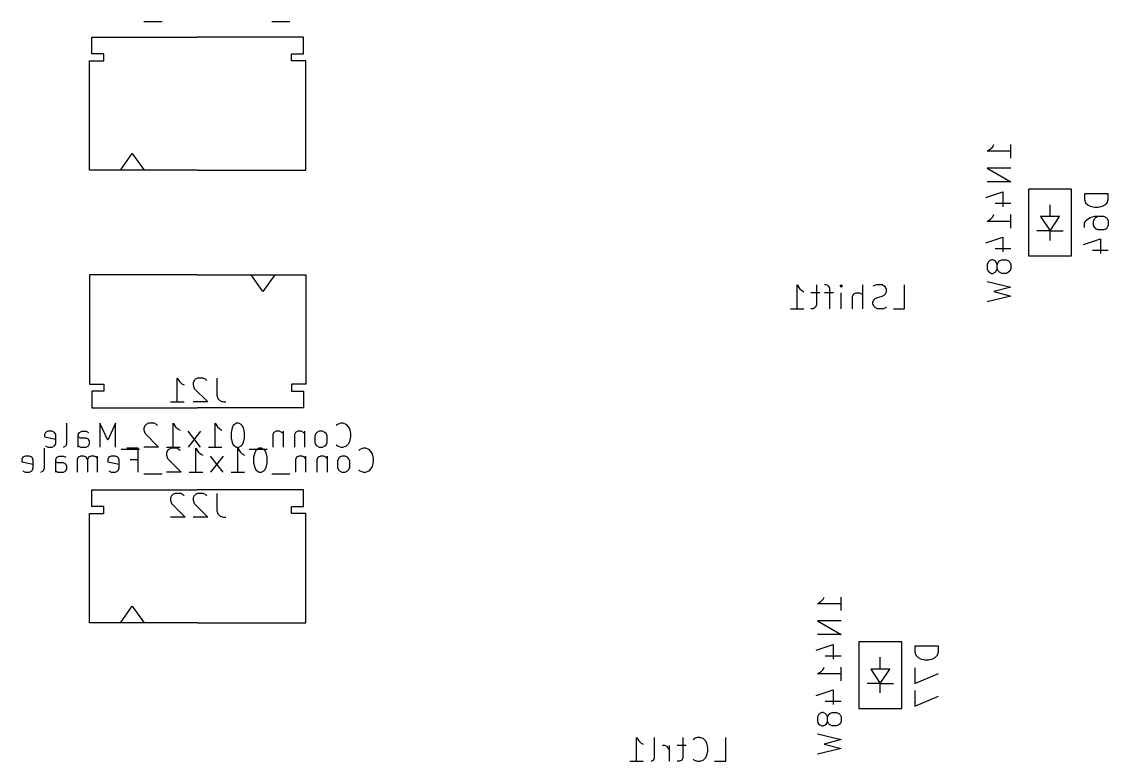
# Model space of a CAD drawing. Extents: x -23 to 352, y -104 to 38.
# Drawn here: x -22.88 to 22.86, y -103.64 to -72.51 of the extents above; entities that cross this region are included whole.
import ezdxf

# ---------------------------------------------------------------- set-up
doc = ezdxf.new("R2010")
doc.units = 0
doc.layers.add('BLACK', color=7, linetype='CONTINUOUS')

msp = doc.modelspace()

# ---------------------------------------------------------------- linework, layer by layer
at = {"layer": 'BLACK', "linetype": 'CONTINUOUS'}
for p, q in [((-16.975, -72.5101), (-17.7369, -72.5101)), ((-11.594, -72.5101), (-12.356, -72.5101)), ((-19.925, -73.8625), (-19.925, -73.1625)), ((-19.925, -73.1625), (-15.475, -73.1625)), ((-11.025, -73.1625), (-15.475, -73.1625)), ((-11.025, -73.8625), (-11.025, -73.1625)), ((-19.425, -73.8625), (-19.925, -73.8625)), ((-19.425, -74.1625), (-19.425, -73.8625)), ((-11.525, -73.8625), (-11.025, -73.8625)), ((-11.525, -74.1625), (-11.525, -73.8625)), ((-20.025, -78.7625), (-20.025, -74.1625)), ((-20.025, -74.1625), (-19.425, -74.1625)), ((-10.925, -74.1625), (-11.525, -74.1625)), ((-10.925, -78.7625), (-10.925, -74.1625)), ((17.9967, -77.772), (18.0443, -77.6768)), ((18.7586, -78.2482), (18.7586, -77.6768)), ((-18.725, -78.7625), (-18.225, -78.0554)), ((-18.225, -78.0554), (-17.725, -78.7625)), ((17.7586, -77.9625), (17.9015, -77.8673)), ((18.7586, -77.9625), (17.7586, -77.9625)), ((17.9015, -77.8673), (17.9967, -77.772)), ((-15.475, -78.7625), (-20.025, -78.7625)), ((-15.475, -78.7625), (-10.925, -78.7625)), ((18.7586, -78.6768), (17.7586, -78.6768)), ((17.7586, -78.6768), (18.7586, -79.2482)), ((18.7586, -79.2482), (17.7586, -79.2482)), ((21.3062, -79.5625), (19.5062, -79.5625)), ((19.5062, -79.5625), (19.5062, -82.3625)), ((21.3062, -82.3625), (21.3062, -79.5625)), ((17.711, -79.9149), (18.4253, -79.6768)), ((18.4253, -79.6768), (18.4253, -80.2958)), ((22.8586, -79.7482), (21.8586, -79.7482)), ((21.8586, -79.7482), (21.8586, -79.9863)), ((21.8586, -79.9863), (21.9062, -80.1292)), ((22.811, -80.1292), (22.8586, -79.9863)), ((22.8586, -79.9863), (22.8586, -79.7482)), ((18.092, -80.153), (18.7586, -80.153)), ((20.4062, -80.7125), (20.4062, -80.2125)), ((21.9062, -80.1292), (22.0015, -80.2244)), ((22.0015, -80.2244), (22.0967, -80.272)), ((22.0967, -80.272), (22.2872, -80.3196)), ((22.2872, -80.3196), (22.4301, -80.3196)), ((22.4301, -80.3196), (22.6205, -80.272)), ((22.6205, -80.272), (22.7158, -80.2244)), ((22.7158, -80.2244), (22.811, -80.1292)), ((17.7586, -80.9149), (17.9015, -80.8196)), ((18.7586, -80.9149), (17.7586, -80.9149)), ((17.9015, -80.8196), (17.9967, -80.7244)), ((17.9967, -80.7244), (18.0443, -80.6292)), ((18.7586, -81.2006), (18.7586, -80.6292)), ((20.0062, -80.7125), (20.4062, -81.3125)), ((20.8062, -80.7125), (20.0062, -80.7125)), ((20.4062, -81.3125), (20.8062, -80.7125)), ((21.8586, -80.9863), (21.9062, -80.8911)), ((21.9062, -80.8911), (21.9539, -80.8435)), ((21.9539, -80.8435), (22.0967, -80.7482)), ((22.0967, -80.7482), (22.2872, -80.7006)), ((22.2396, -80.8911), (22.2872, -80.7958)), ((22.2396, -81.0815), (22.2396, -80.8911)), ((22.2872, -80.7006), (22.6682, -80.7006)), ((22.2872, -80.7958), (22.3348, -80.7482)), ((22.3348, -80.7482), (22.4301, -80.7006)), ((22.6682, -80.7006), (22.7634, -80.7482)), ((22.7634, -80.7482), (22.811, -80.7958)), ((22.811, -80.7958), (22.8586, -80.8911)), ((22.8586, -80.8911), (22.8586, -81.0815)), ((20.4062, -81.3125), (19.8562, -81.3125)), ((20.4062, -81.3125), (20.9563, -81.3125)), ((20.4062, -81.7125), (20.4062, -81.3125)), ((21.8586, -81.1768), (21.8586, -80.9863)), ((22.2872, -81.1768), (22.2396, -81.0815)), ((22.3348, -81.2244), (22.2872, -81.1768)), ((22.4301, -81.272), (22.3348, -81.2244)), ((22.6682, -81.272), (22.4301, -81.272)), ((22.7634, -81.2244), (22.6682, -81.272)), ((22.811, -81.1768), (22.7634, -81.2244)), ((22.8586, -81.0815), (22.811, -81.1768)), ((17.711, -81.8196), (18.4253, -81.5815)), ((18.4253, -81.5815), (18.4253, -82.2006)), ((21.811, -81.8911), (22.5253, -81.653)), ((22.5253, -81.653), (22.5253, -82.272)), ((18.092, -82.0577), (18.7586, -82.0577)), ((22.192, -82.1292), (22.8586, -82.1292)), ((17.8062, -82.6292), (17.7586, -82.7244)), ((17.7586, -82.7244), (17.7586, -82.9149)), ((17.8539, -82.5815), (17.8062, -82.6292)), ((17.9491, -82.5339), (17.8539, -82.5815)), ((17.9967, -82.5339), (17.9491, -82.5339)), ((18.092, -82.5815), (17.9967, -82.5339)), ((18.1396, -82.6292), (18.092, -82.5815)), ((18.1872, -82.7244), (18.1396, -82.6292)), ((18.1872, -82.7244), (18.2348, -82.6292)), ((18.1872, -82.9149), (18.1872, -82.7244)), ((18.2348, -82.6292), (18.2824, -82.5815)), ((18.2824, -82.5815), (18.3777, -82.5339)), ((18.3777, -82.5339), (18.5682, -82.5339)), ((18.5682, -82.5339), (18.6634, -82.5815)), ((18.6634, -82.5815), (18.711, -82.6292)), ((18.711, -82.6292), (18.7586, -82.7244)), ((18.7586, -82.7244), (18.7586, -82.9149)), ((19.5062, -82.3625), (21.3062, -82.3625)), ((-20.025, -83.1625), (-20.025, -87.7625)), ((-15.475, -83.1625), (-20.025, -83.1625)), ((-15.475, -83.1625), (-10.925, -83.1625)), ((-12.725, -83.8696), (-13.225, -83.1625)), ((-12.225, -83.1625), (-12.725, -83.8696)), ((-10.925, -83.1625), (-10.925, -87.7625)), ((17.7586, -82.9149), (17.8062, -83.0101)), ((17.8062, -83.0101), (17.8539, -83.0577)), ((17.8539, -83.0577), (17.9491, -83.1054)), ((17.9491, -83.1054), (17.9967, -83.1054)), ((17.9967, -83.1054), (18.092, -83.0577)), ((18.092, -83.0577), (18.1396, -83.0101)), ((18.1396, -83.0101), (18.1872, -82.9149)), ((18.2348, -83.0101), (18.1872, -82.9149)), ((18.2824, -83.0577), (18.2348, -83.0101)), ((18.3777, -83.1054), (18.2824, -83.0577)), ((18.5682, -83.1054), (18.3777, -83.1054)), ((18.6634, -83.0577), (18.5682, -83.1054)), ((18.711, -83.0101), (18.6634, -83.0577)), ((18.7586, -82.9149), (18.711, -83.0101)), ((9.76339, -84.5899), (9.76339, -83.5899)), ((9.76339, -83.5899), (9.85863, -83.7327)), ((10.5729, -83.5899), (10.5729, -84.447)), ((11.0015, -83.5899), (10.9062, -83.5899)), ((11.0967, -83.6375), (11.0015, -83.5899)), ((11.1443, -83.7327), (11.0967, -83.6375)), ((11.5729, -83.6375), (11.6205, -83.5899)), ((11.6205, -83.6851), (11.5729, -83.6375)), ((11.6205, -83.5899), (11.6682, -83.6375)), ((11.6205, -83.5899), (11.6205, -83.6851)), ((11.6682, -83.6375), (11.6205, -83.6851)), ((12.5253, -84.5899), (12.5253, -83.5899)), ((13.0967, -83.5899), (12.9539, -83.6375)), ((13.3348, -83.5899), (13.0967, -83.5899)), ((13.4301, -83.6375), (13.3348, -83.5899)), ((13.4777, -83.6851), (13.4301, -83.6375)), ((13.5253, -83.7804), (13.4777, -83.6851)), ((14.2872, -84.5899), (14.2872, -83.5899)), ((17.7586, -83.4387), (18.7586, -83.6768)), ((18.7586, -83.6768), (18.0443, -83.8673)), ((9.85863, -83.7327), (9.95387, -83.828)), ((9.95387, -83.828), (10.0491, -83.8756)), ((10.7158, -83.9232), (10.3348, -83.9232)), ((11.2872, -83.9232), (10.9062, -83.9232)), ((11.1443, -84.5899), (11.1443, -83.7327)), ((11.6205, -84.5899), (11.6205, -83.9232)), ((12.0967, -84.0661), (12.1443, -83.9708)), ((12.0967, -84.5899), (12.0967, -84.0661)), ((12.1443, -83.9708), (12.2396, -83.9232)), ((12.2396, -83.9232), (12.3824, -83.9232)), ((12.3824, -83.9232), (12.4777, -83.9708)), ((12.4777, -83.9708), (12.5253, -84.0185)), ((13.0491, -84.1613), (13.1443, -84.1137)), ((13.1443, -84.1137), (13.3348, -84.0661)), ((13.3348, -84.0661), (13.4301, -84.0185)), ((13.4301, -84.0185), (13.4777, -83.9708)), ((13.4777, -83.9708), (13.5253, -83.8756)), ((13.5253, -83.8756), (13.5253, -83.7804)), ((18.7586, -84.0577), (17.7586, -84.2958)), ((18.0443, -83.8673), (18.7586, -84.0577)), ((9.47768, -84.5899), (10.0491, -84.5899)), ((10.4301, -84.5899), (10.3348, -84.5899)), ((10.5253, -84.5423), (10.4301, -84.5899)), ((10.5729, -84.447), (10.5253, -84.5423)), ((12.9539, -84.3042), (13.0015, -84.2089)), ((12.9539, -84.3994), (12.9539, -84.3042)), ((13.0015, -84.4946), (12.9539, -84.3994)), ((13.0015, -84.2089), (13.0491, -84.1613)), ((13.0491, -84.5423), (13.0015, -84.4946)), ((13.1443, -84.5899), (13.0491, -84.5423)), ((13.3824, -84.5899), (13.1443, -84.5899)), ((13.5253, -84.5423), (13.3824, -84.5899)), ((13.811, -84.5899), (14.2872, -84.5899)), ((-20.025, -87.7625), (-19.425, -87.7625)), ((-19.425, -87.7625), (-19.425, -88.0625)), ((-16.3321, -88.5149), (-16.3321, -87.5149)), ((-16.3321, -87.5149), (-16.2369, -87.6577)), ((-16.2369, -87.6577), (-16.1417, -87.753)), ((-16.1417, -87.753), (-16.0464, -87.8006)), ((-15.6179, -87.6101), (-15.6655, -87.7054)), ((-15.6655, -87.7054), (-15.6655, -87.8006)), ((-15.6655, -87.8006), (-15.6179, -87.9435)), ((-15.5702, -87.5625), (-15.6179, -87.6101)), ((-15.475, -87.5149), (-15.5702, -87.5625)), ((-15.2369, -87.5149), (-15.475, -87.5149)), ((-15.1417, -87.5625), (-15.2369, -87.5149)), ((-15.094, -87.6101), (-15.1417, -87.5625)), ((-14.6655, -87.5149), (-14.6655, -88.2292)), ((-10.925, -87.7625), (-11.525, -87.7625)), ((-11.525, -87.7625), (-11.525, -88.0625)), ((-19.425, -88.0625), (-19.925, -88.0625)), ((-19.925, -88.0625), (-19.925, -88.7625)), ((-15.6179, -87.9435), (-15.0464, -88.5149)), ((-14.6655, -88.2292), (-14.6179, -88.372)), ((-11.525, -88.0625), (-11.025, -88.0625)), ((-11.025, -88.0625), (-11.025, -88.7625)), ((-16.6179, -88.5149), (-16.0464, -88.5149)), ((-15.0464, -88.5149), (-15.6655, -88.5149)), ((-14.6179, -88.372), (-14.5226, -88.4673)), ((-14.5226, -88.4673), (-14.3798, -88.5149)), ((-14.3798, -88.5149), (-14.2845, -88.5149)), ((-19.925, -88.7625), (-15.475, -88.7625)), ((-11.025, -88.7625), (-15.475, -88.7625)), ((-20.975, -90.272), (-20.975, -89.4149)), ((-19.2607, -90.1292), (-19.594, -89.4149)), ((-19.594, -89.4149), (-19.594, -90.4149)), ((-18.9274, -89.4149), (-19.2607, -90.1292)), ((-18.9274, -90.4149), (-18.9274, -89.4149)), ((-17.6893, -89.5101), (-17.7369, -89.6054)), ((-17.7369, -89.6054), (-17.7369, -89.7006)), ((-17.6417, -89.4625), (-17.6893, -89.5101)), ((-17.5464, -89.4149), (-17.6417, -89.4625)), ((-17.3083, -89.4149), (-17.5464, -89.4149)), ((-17.2131, -89.4625), (-17.3083, -89.4149)), ((-17.1655, -89.5101), (-17.2131, -89.4625)), ((-16.4988, -90.4149), (-16.4988, -89.4149)), ((-16.4988, -89.4149), (-16.4036, -89.5577)), ((-16.4036, -89.5577), (-16.3083, -89.653)), ((-14.7369, -90.4149), (-14.7369, -89.4149)), ((-14.7369, -89.4149), (-14.6417, -89.5577)), ((-14.6417, -89.5577), (-14.5464, -89.653)), ((-14.0226, -89.6054), (-14.0702, -89.7958)), ((-13.975, -89.5101), (-14.0226, -89.6054)), ((-13.9274, -89.4625), (-13.975, -89.5101)), ((-13.8321, -89.4149), (-13.9274, -89.4625)), ((-13.7369, -89.4149), (-13.8321, -89.4149)), ((-13.6417, -89.4625), (-13.7369, -89.4149)), ((-13.594, -89.5101), (-13.6417, -89.4625)), ((-13.5464, -89.6054), (-13.594, -89.5101)), ((-13.4988, -89.7958), (-13.5464, -89.6054)), ((-9.59405, -89.4625), (-9.64167, -89.5101)), ((-9.45119, -89.4149), (-9.59405, -89.4625)), ((-9.35595, -89.4149), (-9.45119, -89.4149)), ((-9.21309, -89.4625), (-9.35595, -89.4149)), ((-9.11786, -89.5577), (-9.21309, -89.4625)), ((-9.07024, -89.653), (-9.11786, -89.5577)), ((-21.8798, -89.7958), (-21.9274, -89.8911)), ((-21.9274, -89.8911), (-21.9274, -89.9863)), ((-21.9274, -89.9863), (-21.4512, -90.0815)), ((-21.7845, -89.7482), (-21.8798, -89.7958)), ((-21.594, -89.7482), (-21.7845, -89.7482)), ((-21.4988, -89.7958), (-21.594, -89.7482)), ((-21.4512, -89.8911), (-21.4988, -89.7958)), ((-21.4512, -90.272), (-21.4512, -89.8911)), ((-20.4988, -89.8911), (-20.4512, -89.7958)), ((-20.4988, -90.4149), (-20.4988, -89.8911)), ((-20.4036, -90.0339), (-20.4988, -89.9863)), ((-20.4512, -89.7958), (-20.356, -89.7482)), ((-20.1655, -90.0339), (-20.4036, -90.0339)), ((-20.356, -89.7482), (-20.1655, -89.7482)), ((-20.1655, -89.7482), (-20.0702, -89.7958)), ((-20.0702, -90.0815), (-20.1655, -90.0339)), ((-20.0226, -90.1768), (-20.0702, -90.0815)), ((-17.7369, -89.7006), (-17.6893, -89.8435)), ((-17.6893, -89.8435), (-17.1179, -90.4149)), ((-16.3083, -89.653), (-16.2131, -89.7006)), ((-15.356, -90.4149), (-15.8798, -89.7482)), ((-15.356, -89.7482), (-15.8798, -90.4149)), ((-14.5464, -89.653), (-14.4512, -89.7006)), ((-14.0702, -89.7958), (-14.0702, -90.0339)), ((-14.0702, -90.0339), (-14.0226, -90.2244)), ((-13.5464, -90.2244), (-13.4988, -90.0339)), ((-13.4988, -90.0339), (-13.4988, -89.7958)), ((-12.2607, -89.7958), (-12.3083, -89.8911)), ((-12.3083, -89.8911), (-12.3083, -90.4149)), ((-12.1655, -89.7482), (-12.2607, -89.7958)), ((-12.0226, -89.7482), (-12.1655, -89.7482)), ((-11.9274, -89.7958), (-12.0226, -89.7482)), ((-11.8798, -89.8435), (-11.9274, -89.7958)), ((-11.8798, -89.7482), (-11.8798, -90.4149)), ((-11.356, -89.7958), (-11.4036, -89.8911)), ((-11.4036, -89.8911), (-11.4036, -90.4149)), ((-11.2607, -89.7482), (-11.356, -89.7958)), ((-11.1179, -89.7482), (-11.2607, -89.7482)), ((-11.0226, -89.7958), (-11.1179, -89.7482)), ((-10.975, -89.8435), (-11.0226, -89.7958)), ((-10.975, -89.7482), (-10.975, -90.4149)), ((-10.4988, -89.8435), (-10.5464, -89.9387)), ((-10.5464, -89.9387), (-10.5464, -90.2244)), ((-10.4512, -89.7958), (-10.4988, -89.8435)), ((-10.356, -89.7482), (-10.4512, -89.7958)), ((-10.2131, -89.7482), (-10.356, -89.7482)), ((-10.1179, -89.7958), (-10.2131, -89.7482)), ((-10.0702, -89.8435), (-10.1179, -89.7958)), ((-10.0226, -89.9387), (-10.0702, -89.8435)), ((-10.0226, -90.2244), (-10.0226, -89.9387)), ((-9.02262, -89.8435), (-9.07024, -89.653)), ((-9.07024, -90.1768), (-9.02262, -89.9863)), ((-9.02262, -89.9863), (-9.02262, -89.8435)), ((-21.9274, -91.322), (-21.9274, -90.4649)), ((-21.8798, -90.3673), (-21.7845, -90.4149)), ((-21.7845, -90.4149), (-21.594, -90.4149)), ((-21.594, -90.4149), (-21.4988, -90.3673)), ((-21.4988, -90.3673), (-21.4512, -90.272)), ((-21.1179, -90.4149), (-21.0226, -90.3673)), ((-21.0226, -90.3673), (-20.975, -90.272)), ((-20.4988, -90.3673), (-20.4036, -90.4149)), ((-20.4036, -90.4149), (-20.1655, -90.4149)), ((-20.1655, -90.4149), (-20.0702, -90.3673)), ((-20.0702, -90.3673), (-20.0226, -90.272)), ((-20.0226, -90.272), (-20.0226, -90.1768)), ((-17.9274, -90.5101), (-18.6893, -90.5101)), ((-17.975, -90.4649), (-18.4512, -90.4649)), ((-17.975, -91.4649), (-17.975, -90.4649)), ((-17.1179, -90.4149), (-17.7369, -90.4149)), ((-16.7845, -90.4149), (-16.2131, -90.4149)), ((-16.7369, -90.5601), (-16.7845, -90.6554)), ((-16.6893, -90.5125), (-16.7369, -90.5601)), ((-16.594, -90.4649), (-16.6893, -90.5125)), ((-16.356, -90.4649), (-16.594, -90.4649)), ((-16.2607, -90.5125), (-16.356, -90.4649)), ((-16.2131, -90.5601), (-16.2607, -90.5125)), ((-15.5464, -91.4649), (-15.5464, -90.4649)), ((-15.5464, -90.4649), (-15.4512, -90.6077)), ((-15.0226, -90.4149), (-14.4512, -90.4149)), ((-14.0226, -90.2244), (-13.975, -90.3196)), ((-13.975, -90.3196), (-13.9274, -90.3673)), ((-13.9274, -90.3673), (-13.8321, -90.4149)), ((-13.8321, -90.4149), (-13.7369, -90.4149)), ((-13.7845, -91.4649), (-13.7845, -90.4649)), ((-13.7845, -90.4649), (-13.6893, -90.6077)), ((-13.7369, -90.4149), (-13.6417, -90.3673)), ((-13.6417, -90.3673), (-13.594, -90.3196)), ((-13.594, -90.3196), (-13.5464, -90.2244)), ((-12.5464, -90.5101), (-13.3083, -90.5101)), ((-13.0226, -90.5601), (-13.0702, -90.6554)), ((-12.975, -90.5125), (-13.0226, -90.5601)), ((-12.8798, -90.4649), (-12.975, -90.5125)), ((-12.7845, -90.4649), (-12.8798, -90.4649)), ((-12.6893, -90.5125), (-12.7845, -90.4649)), ((-12.6417, -90.5601), (-12.6893, -90.5125)), ((-12.594, -90.6554), (-12.6417, -90.5601)), ((-10.5464, -90.2244), (-10.4988, -90.3196)), ((-10.4988, -90.3196), (-10.4512, -90.3673)), ((-10.4512, -90.3673), (-10.356, -90.4149)), ((-10.356, -90.4149), (-10.2131, -90.4149)), ((-10.2131, -90.4149), (-10.1179, -90.3673)), ((-10.1179, -90.3673), (-10.0702, -90.3196)), ((-10.0702, -90.3196), (-10.0226, -90.2244)), ((-9.64167, -90.3196), (-9.59405, -90.3673)), ((-9.59405, -90.3673), (-9.45119, -90.4149)), ((-9.45119, -90.4149), (-9.35595, -90.4149)), ((-9.35595, -90.4149), (-9.21309, -90.3673)), ((-9.21309, -90.3673), (-9.11786, -90.272)), ((-9.11786, -90.272), (-9.07024, -90.1768)), ((-8.64167, -90.5125), (-8.68928, -90.5601)), ((-8.49881, -90.4649), (-8.64167, -90.5125)), ((-8.40357, -90.4649), (-8.49881, -90.4649)), ((-8.26071, -90.5125), (-8.40357, -90.4649)), ((-8.16548, -90.6077), (-8.26071, -90.5125)), ((-22.8321, -90.8458), (-22.8798, -90.9411)), ((-22.8798, -90.9411), (-22.8798, -91.0363)), ((-22.7369, -90.7982), (-22.8321, -90.8458)), ((-22.5464, -90.7982), (-22.7369, -90.7982)), ((-22.4512, -90.8458), (-22.5464, -90.7982)), ((-22.4036, -90.9411), (-22.4512, -90.8458)), ((-22.4036, -91.322), (-22.4036, -90.9411)), ((-21.4512, -90.9411), (-21.4036, -90.8458)), ((-21.4512, -91.4649), (-21.4512, -90.9411)), ((-21.4036, -90.8458), (-21.3083, -90.7982)), ((-21.3083, -90.7982), (-21.1179, -90.7982)), ((-21.1179, -90.7982), (-21.0226, -90.8458)), ((-20.4988, -90.8458), (-20.5464, -90.9411)), ((-20.5464, -90.9411), (-20.5464, -91.4649)), ((-20.4036, -90.7982), (-20.4988, -90.8458)), ((-20.2607, -90.7982), (-20.4036, -90.7982)), ((-20.1655, -90.8458), (-20.2607, -90.7982)), ((-20.1179, -90.9411), (-20.1655, -90.8458)), ((-20.0702, -90.8458), (-20.1179, -90.9411)), ((-20.1179, -90.9411), (-20.1179, -91.4649)), ((-19.975, -90.7982), (-20.0702, -90.8458)), ((-19.8321, -90.7982), (-19.975, -90.7982)), ((-19.7369, -90.8458), (-19.8321, -90.7982)), ((-19.6893, -90.8935), (-19.7369, -90.8458)), ((-19.6893, -91.4649), (-19.6893, -90.7982)), ((-19.2131, -90.8458), (-19.2607, -90.9411)), ((-19.2607, -90.9411), (-19.2607, -91.0363)), ((-19.1179, -90.7982), (-19.2131, -90.8458)), ((-18.9274, -90.7982), (-19.1179, -90.7982)), ((-18.8321, -90.8458), (-18.9274, -90.7982)), ((-18.7845, -90.9411), (-18.8321, -90.8458)), ((-18.7845, -91.322), (-18.7845, -90.9411)), ((-18.3083, -90.9411), (-17.975, -90.9411)), ((-16.7845, -90.6554), (-16.7845, -90.7506)), ((-16.7845, -90.7506), (-16.7369, -90.8935)), ((-16.7369, -90.8935), (-16.1655, -91.4649)), ((-15.4512, -90.6077), (-15.356, -90.703)), ((-15.356, -90.703), (-15.2607, -90.7506)), ((-14.4036, -91.4649), (-14.9274, -90.7982)), ((-14.4036, -90.7982), (-14.9274, -91.4649)), ((-13.6893, -90.6077), (-13.594, -90.703)), ((-13.594, -90.703), (-13.4988, -90.7506)), ((-13.0702, -90.6554), (-13.1179, -90.8458)), ((-13.1179, -90.8458), (-13.1179, -91.0839)), ((-12.5464, -90.8458), (-12.594, -90.6554)), ((-12.5464, -91.0839), (-12.5464, -90.8458)), ((-11.3083, -90.8458), (-11.356, -90.9411)), ((-11.356, -90.9411), (-11.356, -91.4649)), ((-11.2131, -90.7982), (-11.3083, -90.8458)), ((-11.0702, -90.7982), (-11.2131, -90.7982)), ((-10.975, -90.8458), (-11.0702, -90.7982)), ((-10.9274, -90.8935), (-10.975, -90.8458)), ((-10.9274, -90.7982), (-10.9274, -91.4649)), ((-10.4036, -90.8458), (-10.4512, -90.9411)), ((-10.4512, -90.9411), (-10.4512, -91.4649)), ((-10.3083, -90.7982), (-10.4036, -90.8458)), ((-10.1655, -90.7982), (-10.3083, -90.7982)), ((-10.0702, -90.8458), (-10.1655, -90.7982)), ((-10.0226, -90.8935), (-10.0702, -90.8458)), ((-10.0226, -90.7982), (-10.0226, -91.4649)), ((-9.54643, -90.8935), (-9.59405, -90.9887)), ((-9.59405, -90.9887), (-9.59405, -91.2744)), ((-9.49881, -90.8458), (-9.54643, -90.8935)), ((-9.40357, -90.7982), (-9.49881, -90.8458)), ((-9.26071, -90.7982), (-9.40357, -90.7982)), ((-9.16548, -90.8458), (-9.26071, -90.7982)), ((-9.11786, -90.8935), (-9.16548, -90.8458)), ((-9.07024, -90.9887), (-9.11786, -90.8935)), ((-9.07024, -91.2744), (-9.07024, -90.9887)), ((-8.11786, -90.703), (-8.16548, -90.6077)), ((-8.07024, -90.8935), (-8.11786, -90.703)), ((-8.07024, -91.0363), (-8.07024, -90.8935)), ((-22.8798, -91.0363), (-22.4036, -91.1315)), ((-22.8321, -91.4173), (-22.7369, -91.4649)), ((-22.7369, -91.4649), (-22.5464, -91.4649)), ((-22.5464, -91.4649), (-22.4512, -91.4173)), ((-22.4512, -91.4173), (-22.4036, -91.322)), ((-22.0702, -91.4649), (-21.975, -91.4173)), ((-21.975, -91.4173), (-21.9274, -91.322)), ((-21.356, -91.0839), (-21.4512, -91.0363)), ((-21.4512, -91.4173), (-21.356, -91.4649)), ((-21.1179, -91.0839), (-21.356, -91.0839)), ((-21.356, -91.4649), (-21.1179, -91.4649)), ((-21.0226, -91.1315), (-21.1179, -91.0839)), ((-21.1179, -91.4649), (-21.0226, -91.4173)), ((-20.975, -91.2268), (-21.0226, -91.1315)), ((-21.0226, -91.4173), (-20.975, -91.322)), ((-20.975, -91.322), (-20.975, -91.2268)), ((-19.2607, -91.0363), (-18.7845, -91.1315)), ((-19.2131, -91.4173), (-19.1179, -91.4649)), ((-19.1179, -91.4649), (-18.9274, -91.4649)), ((-18.9274, -91.4649), (-18.8321, -91.4173)), ((-18.8321, -91.4173), (-18.7845, -91.322)), ((-16.1655, -91.4649), (-16.7845, -91.4649)), ((-15.8321, -91.4649), (-15.2607, -91.4649)), ((-14.0702, -91.4649), (-13.4988, -91.4649)), ((-13.1179, -91.0839), (-13.0702, -91.2744)), ((-13.0702, -91.2744), (-13.0226, -91.3696)), ((-13.0226, -91.3696), (-12.975, -91.4173)), ((-12.975, -91.4173), (-12.8798, -91.4649)), ((-12.8798, -91.4649), (-12.7845, -91.4649)), ((-12.7845, -91.4649), (-12.6893, -91.4173)), ((-12.6893, -91.4173), (-12.6417, -91.3696)), ((-12.6417, -91.3696), (-12.594, -91.2744)), ((-12.594, -91.2744), (-12.5464, -91.0839)), ((-9.59405, -91.2744), (-9.54643, -91.3696)), ((-9.54643, -91.3696), (-9.49881, -91.4173)), ((-9.49881, -91.4173), (-9.40357, -91.4649)), ((-9.40357, -91.4649), (-9.26071, -91.4649)), ((-9.26071, -91.4649), (-9.16548, -91.4173)), ((-9.16548, -91.4173), (-9.11786, -91.3696)), ((-9.11786, -91.3696), (-9.07024, -91.2744)), ((-8.68928, -91.3696), (-8.64167, -91.4173)), ((-8.64167, -91.4173), (-8.49881, -91.4649)), ((-8.49881, -91.4649), (-8.40357, -91.4649)), ((-8.40357, -91.4649), (-8.26071, -91.4173)), ((-8.26071, -91.4173), (-8.16548, -91.322)), ((-8.16548, -91.322), (-8.11786, -91.2268)), ((-8.11786, -91.2268), (-8.07024, -91.0363)), ((-16.975, -91.5601), (-17.7369, -91.5601)), ((-11.594, -91.5601), (-12.356, -91.5601)), ((-19.925, -92.9125), (-19.925, -92.2125)), ((-19.925, -92.2125), (-15.475, -92.2125)), ((-16.4274, -92.3649), (-16.5226, -92.4125)), ((-16.1893, -92.3649), (-16.4274, -92.3649)), ((-16.094, -92.4125), (-16.1893, -92.3649)), ((-15.475, -92.3649), (-15.5702, -92.4125)), ((-11.025, -92.2125), (-15.475, -92.2125)), ((-15.2369, -92.3649), (-15.475, -92.3649)), ((-15.1417, -92.4125), (-15.2369, -92.3649)), ((-14.6655, -92.3649), (-14.6655, -93.0792)), ((-11.025, -92.9125), (-11.025, -92.2125)), ((-16.5702, -92.4601), (-16.6179, -92.5554)), ((-16.6179, -92.5554), (-16.6179, -92.6506)), ((-16.6179, -92.6506), (-16.5702, -92.7935)), ((-16.5226, -92.4125), (-16.5702, -92.4601)), ((-16.5702, -92.7935), (-15.9988, -93.3649)), ((-16.0464, -92.4601), (-16.094, -92.4125)), ((-15.6179, -92.4601), (-15.6655, -92.5554)), ((-15.6655, -92.5554), (-15.6655, -92.6506)), ((-15.6655, -92.6506), (-15.6179, -92.7935)), ((-15.5702, -92.4125), (-15.6179, -92.4601)), ((-15.6179, -92.7935), (-15.0464, -93.3649)), ((-15.094, -92.4601), (-15.1417, -92.4125)), ((-20.025, -93.2125), (-19.425, -93.2125)), ((-20.025, -97.8125), (-20.025, -93.2125)), ((-19.425, -92.9125), (-19.925, -92.9125)), ((-19.425, -93.2125), (-19.425, -92.9125)), ((-14.6655, -93.0792), (-14.6179, -93.222)), ((-14.6179, -93.222), (-14.5226, -93.3173)), ((-11.525, -92.9125), (-11.025, -92.9125)), ((-11.525, -93.2125), (-11.525, -92.9125)), ((-10.925, -93.2125), (-11.525, -93.2125)), ((-10.925, -97.8125), (-10.925, -93.2125)), ((-15.9988, -93.3649), (-16.6179, -93.3649)), ((-15.0464, -93.3649), (-15.6655, -93.3649)), ((-14.5226, -93.3173), (-14.3798, -93.3649)), ((-14.3798, -93.3649), (-14.2845, -93.3649)), ((10.6149, -97.0125), (10.7577, -96.9173)), ((10.7577, -96.9173), (10.853, -96.822)), ((10.853, -96.822), (10.9006, -96.7268)), ((11.6149, -97.2982), (11.6149, -96.7268)), ((-18.725, -97.8125), (-18.225, -97.1054)), ((-18.225, -97.1054), (-17.725, -97.8125)), ((11.6149, -97.0125), (10.6149, -97.0125)), ((-15.475, -97.8125), (-20.025, -97.8125)), ((-15.475, -97.8125), (-10.925, -97.8125)), ((11.6149, -97.7268), (10.6149, -97.7268)), ((10.6149, -97.7268), (11.6149, -98.2982)), ((11.6149, -98.2982), (10.6149, -98.2982)), ((10.5673, -98.9649), (11.2815, -98.7268)), ((11.2815, -98.7268), (11.2815, -99.3458)), ((12.3625, -98.6125), (12.3625, -101.412)), ((14.1625, -98.6125), (12.3625, -98.6125)), ((14.1625, -101.412), (14.1625, -98.6125)), ((10.9482, -99.203), (11.6149, -99.203)), ((15.7149, -98.7982), (14.7149, -98.7982)), ((14.7149, -98.7982), (14.7149, -99.0363)), ((14.7149, -99.0363), (14.7625, -99.1792)), ((14.7625, -99.1792), (14.8577, -99.2744)), ((15.572, -99.2744), (15.6673, -99.1792)), ((15.6673, -99.1792), (15.7149, -99.0363)), ((15.7149, -99.0363), (15.7149, -98.7982)), ((10.853, -99.7744), (10.9006, -99.6792)), ((11.6149, -100.251), (11.6149, -99.6792)), ((13.2625, -99.7625), (13.2625, -99.2625)), ((14.7149, -99.703), (14.7149, -100.37)), ((14.8577, -99.2744), (14.953, -99.322)), ((14.953, -99.322), (15.1435, -99.3696)), ((15.1435, -99.3696), (15.2863, -99.3696)), ((15.2863, -99.3696), (15.4768, -99.322)), ((15.4768, -99.322), (15.572, -99.2744)), ((10.6149, -99.9649), (10.7577, -99.8696)), ((11.6149, -99.9649), (10.6149, -99.9649)), ((10.7577, -99.8696), (10.853, -99.7744)), ((13.6625, -99.7625), (12.8625, -99.7625)), ((12.8625, -99.7625), (13.2625, -100.362)), ((13.2625, -100.362), (13.6625, -99.7625)), ((14.7149, -100.37), (15.7149, -99.9411)), ((13.2625, -100.362), (12.7125, -100.362)), ((13.2625, -100.762), (13.2625, -100.362)), ((13.2625, -100.362), (13.8125, -100.362)), ((10.5673, -100.87), (11.2815, -100.632)), ((11.2815, -100.632), (11.2815, -101.251)), ((14.7149, -100.655), (14.7149, -101.322)), ((14.7149, -101.322), (15.7149, -100.893)), ((10.9482, -101.108), (11.6149, -101.108)), ((12.3625, -101.412), (14.1625, -101.412)), ((10.6625, -101.679), (10.6149, -101.774)), ((10.6149, -101.774), (10.6149, -101.965)), ((10.6149, -101.965), (10.6625, -102.06)), ((10.7101, -101.632), (10.6625, -101.679)), ((10.8054, -101.584), (10.7101, -101.632)), ((10.853, -101.584), (10.8054, -101.584)), ((10.9482, -101.632), (10.853, -101.584)), ((10.9958, -101.679), (10.9482, -101.632)), ((11.0435, -101.774), (10.9958, -101.679)), ((10.9958, -102.06), (11.0435, -101.965)), ((11.0435, -101.774), (11.0911, -101.679)), ((11.0435, -101.965), (11.0435, -101.774)), ((11.0911, -102.06), (11.0435, -101.965)), ((11.0911, -101.679), (11.1387, -101.632)), ((11.1387, -101.632), (11.2339, -101.584)), ((11.2339, -101.584), (11.4244, -101.584)), ((11.4244, -101.584), (11.5196, -101.632)), ((11.5196, -101.632), (11.5673, -101.679)), ((11.5673, -101.679), (11.6149, -101.774)), ((11.6149, -101.965), (11.5673, -102.06)), ((11.6149, -101.774), (11.6149, -101.965)), ((10.6625, -102.06), (10.7101, -102.108)), ((10.7101, -102.108), (10.8054, -102.155)), ((10.8054, -102.155), (10.853, -102.155)), ((10.853, -102.155), (10.9482, -102.108)), ((10.9482, -102.108), (10.9958, -102.06)), ((11.1387, -102.108), (11.0911, -102.06)), ((11.2339, -102.155), (11.1387, -102.108)), ((11.4244, -102.155), (11.2339, -102.155)), ((11.5196, -102.108), (11.4244, -102.155)), ((11.5673, -102.06), (11.5196, -102.108)), ((3.00059, -103.64), (3.00059, -102.64)), ((3.00059, -102.64), (3.09583, -102.783)), ((3.09583, -102.783), (3.19107, -102.878)), ((3.19107, -102.878), (3.28631, -102.926)), ((3.7625, -103.497), (3.7625, -102.64)), ((4.95298, -102.64), (4.95298, -103.497)), ((5.42917, -102.688), (5.38155, -102.735)), ((5.57202, -102.64), (5.42917, -102.688)), ((5.66726, -102.64), (5.57202, -102.64)), ((5.81012, -102.688), (5.66726, -102.64)), ((5.90536, -102.783), (5.81012, -102.688)), ((5.95298, -102.878), (5.90536, -102.783)), ((6.00059, -103.068), (5.95298, -102.878)), ((6.7625, -103.64), (6.7625, -102.64)), ((10.6149, -102.489), (11.6149, -102.727)), ((11.6149, -102.727), (10.9006, -102.917)), ((4.19107, -102.973), (4.09583, -102.973)), ((4.28631, -103.021), (4.19107, -102.973)), ((4.33393, -103.068), (4.28631, -103.021)), ((4.38155, -103.164), (4.33393, -103.068)), ((4.38155, -103.64), (4.38155, -102.973)), ((5.09583, -102.973), (4.71488, -102.973)), ((5.95298, -103.402), (6.00059, -103.211)), ((6.00059, -103.211), (6.00059, -103.068)), ((11.6149, -103.108), (10.6149, -103.346)), ((10.9006, -102.917), (11.6149, -103.108)), ((2.71488, -103.64), (3.28631, -103.64)), ((3.61964, -103.64), (3.71488, -103.592)), ((3.71488, -103.592), (3.7625, -103.497)), ((4.81012, -103.64), (4.71488, -103.64)), ((4.90536, -103.592), (4.81012, -103.64)), ((4.95298, -103.497), (4.90536, -103.592)), ((5.38155, -103.545), (5.42917, -103.592)), ((5.42917, -103.592), (5.57202, -103.64)), ((5.57202, -103.64), (5.66726, -103.64)), ((5.66726, -103.64), (5.81012, -103.592)), ((5.81012, -103.592), (5.90536, -103.497)), ((5.90536, -103.497), (5.95298, -103.402)), ((6.28631, -103.64), (6.7625, -103.64))]:
    msp.add_line(p, q, dxfattribs=at)

doc.saveas('drawing.dxf')
